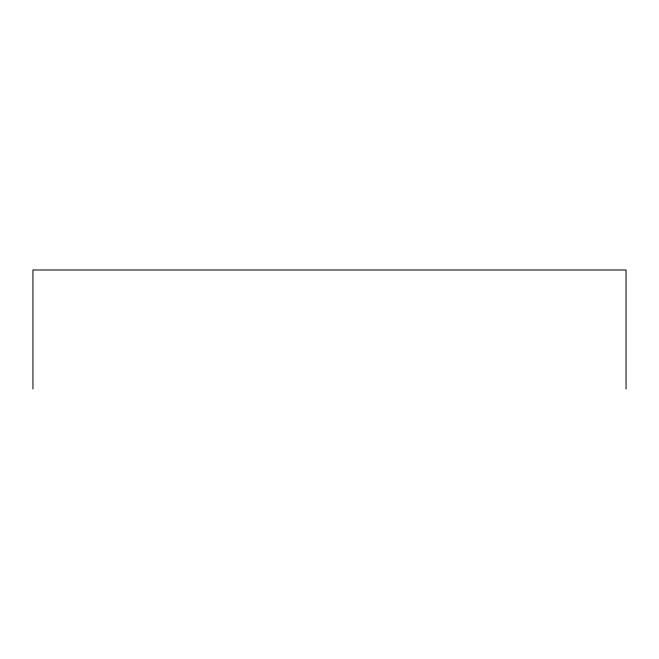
<?xml version="1.0" encoding="UTF-8"?>
<svg xmlns="http://www.w3.org/2000/svg" width="659" height="659" viewBox="0 0 659 659"><rect width="100%" height="100%" fill="white"/><g stroke="black" fill="none" stroke-linecap="round" stroke-linejoin="round"><path stroke-width="0.99" d="M626.05 389.016L626.05 269.984L32.95 269.984L32.95 389.016"/></g></svg>
